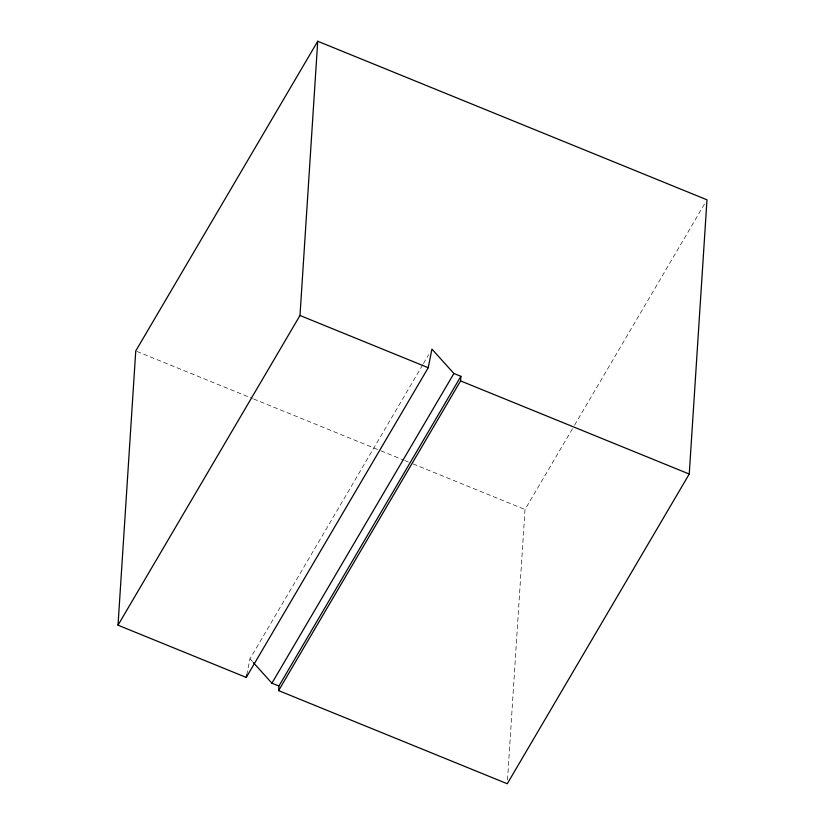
<?xml version="1.0" encoding="UTF-8"?>
<svg xmlns="http://www.w3.org/2000/svg" width="825" height="825" viewBox="0 0 825 825"><rect width="100%" height="100%" fill="white"/><g stroke="black" fill="none" stroke-linecap="round" stroke-linejoin="round"><path stroke-width="0.62" stroke-dasharray="4.12 3.09" d="M507.519 779.903L525.009 509.52L573.922 426.267M246.757 674.943L249.965 658.824L422.812 364.66M423.462 363.557L428.68 354.678M574.571 425.153L705.674 202.032M136.94 351.44L252.409 398.475M253.595 398.96L379.778 450.357M380.964 450.842L403.59 460.061M404.776 460.546L408.344 462M413.108 463.939L525.009 509.52M249.965 658.824L252.502 661.64"/><path stroke-width="1.24" d="M118.016 625.185L135.754 350.955L317.728 41.25L706.984 199.815L689.246 474.045L507.272 783.75L278.613 690.607L278.912 686.029L460.886 376.324L453.905 373.478L431.939 349.119L428.237 367.723L246.263 677.428L118.016 625.185L299.991 315.48L317.728 41.25M278.613 690.607L460.587 380.903L460.886 376.324M246.263 677.428L246.757 674.943M278.912 686.029L271.92 683.183L453.905 373.478M299.991 315.48L428.237 367.723M460.587 380.903L689.246 474.045M253.347 662.578L271.92 683.183"/></g></svg>
